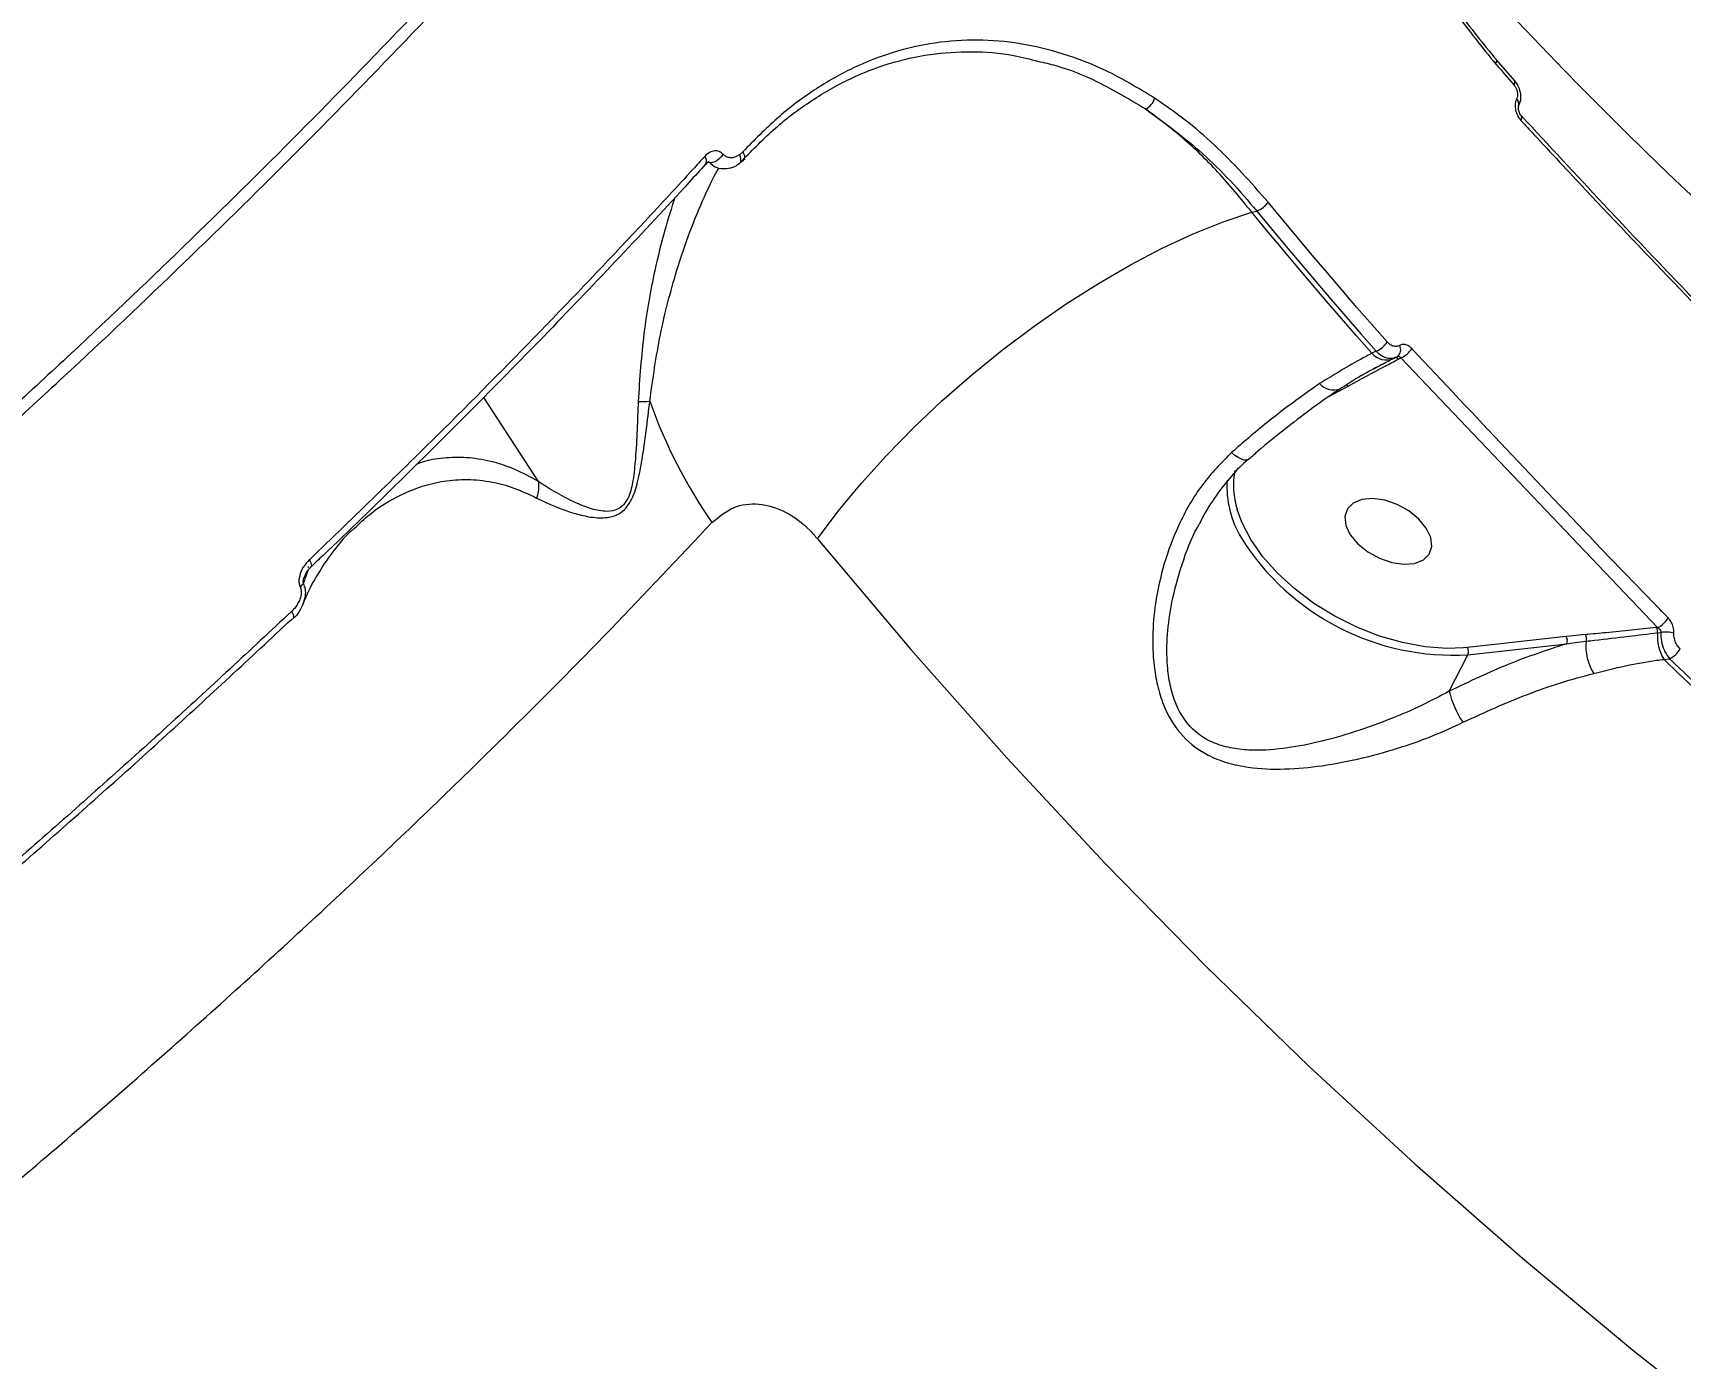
# Model space of a CAD drawing. Header units: millimetres. Extents: x -6901 to 7060, y -7557 to 6158.
# Drawn here: x 2283.4 to 2441.8, y -2839.9 to -2712.5 of the extents above; entities that cross this region are included whole.
import ezdxf

# ---------------------------------------------------------------- set-up
doc = ezdxf.new("R2010")
doc.units = ezdxf.units.MM
for name, color, linetype in [('DIKOM_ОБЪЕКТ', 7, 'Continuous'), ('DIKOM_РАЗМЕР_ЗОНА', 7, 'Continuous'), ('DIKOM_РАЗМЕР_ОБЪЕКТА', 7, 'Continuous')]:
    doc.layers.add(name, color=color, linetype=linetype)
doc.styles.add('style1', font='arial.ttf', dxfattribs={"width": 0.8})
doc.dimstyles.new('1-50', dxfattribs={"dimtxt": 300, "dimasz": 200, "dimexe": 100, "dimexo": 0, "dimgap": 100, "dimtad": 1, "dimtxsty": 'style1', "dimcen": 200, "dimclrd": 7, "dimclre": 7, "dimclrt": 7, "dimadec": 1, "dimazin": 2, "dimtfac": 1, "dimtmove": 0, "dimatfit": 2, "dimfxl": 0, "dimlwd": 25, "dimlwe": 18, "dimarcsym": 0})

# ---------------------------------------------------------------- blocks, each defined once
blk = doc.blocks.new('*D1')
at = {"layer": 'Defpoints', "color": 0, "transparency": 16777216}
for p in [(-4076.66, -462.32), (4983.51, -3127.59), (4983.51, -6854.07)]:
    blk.add_point(p, dxfattribs=at)
at = {"layer": 'DIKOM_РАЗМЕР_ОБЪЕКТА', "color": 7, "lineweight": 18, "transparency": 16777216}
for p, q in [((-4076.66, -462.32), (-4076.66, -6954.07)), ((4983.51, -3127.59), (4983.51, -6954.07))]:
    blk.add_line(p, q, dxfattribs=at)
at = {"layer": 'DIKOM_РАЗМЕР_ОБЪЕКТА', "color": 7, "lineweight": 25, "transparency": 16777216}
blk.add_line((-3876.66, -6854.07), (4783.51, -6854.07), dxfattribs=at)
at = {"layer": 'DIKOM_РАЗМЕР_ОБЪЕКТА', "color": 7, "transparency": 16777216}
for points in [[(-3876.66, -6820.74), (-3876.66, -6887.4), (-4076.66, -6854.07)], [(4783.51, -6820.74), (4783.51, -6887.4), (4983.51, -6854.07)]]:
    blk.add_solid(points, dxfattribs=at)
at = {"layer": 'DIKOM_РАЗМЕР_ОБЪЕКТА', "color": 7, "transparency": 16777216, "insert": (453.43, -6600.9), "char_height": 300, "attachment_point": 5, "style": 'style1'}
blk.add_mtext('9050', dxfattribs=at)
blk = doc.blocks.new('*D2')
at = {"layer": 'Defpoints', "color": 0, "transparency": 16777216}
for p in [(-1102.73, 4151.17), (-5819.23, -4492.42), (4721.24, -4492.42)]:
    blk.add_point(p, dxfattribs=at)
at = {"layer": 'DIKOM_РАЗМЕР_ОБЪЕКТА', "color": 7, "lineweight": 18, "transparency": 16777216}
for p, q in [((-1102.73, 4151.17), (-5919.23, 4151.17)), ((4721.24, -4492.42), (-5919.23, -4492.42))]:
    blk.add_line(p, q, dxfattribs=at)
at = {"layer": 'DIKOM_РАЗМЕР_ОБЪЕКТА', "color": 7, "lineweight": 25, "transparency": 16777216}
blk.add_line((-5819.23, 3951.17), (-5819.23, -4292.42), dxfattribs=at)
at = {"layer": 'DIKOM_РАЗМЕР_ОБЪЕКТА', "color": 7, "transparency": 16777216}
for points in [[(-5852.56, 3951.17), (-5785.89, 3951.17), (-5819.23, 4151.17)], [(-5852.56, -4292.42), (-5785.89, -4292.42), (-5819.23, -4492.42)]]:
    blk.add_solid(points, dxfattribs=at)
at = {"layer": 'DIKOM_РАЗМЕР_ОБЪЕКТА', "color": 7, "transparency": 16777216, "insert": (-6072.4, -170.63), "char_height": 300, "attachment_point": 5, "rotation": 90, "style": 'style1'}
blk.add_mtext('8650', dxfattribs=at)
blk = doc.blocks.new('*D3')
at = {"layer": 'Defpoints', "color": 0, "transparency": 16777216}
for p in [(-1553.27, 6158.28), (-6450.85, -6312.94), (5659.92, -6312.94)]:
    blk.add_point(p, dxfattribs=at)
at = {"layer": 'DIKOM_РАЗМЕР_ЗОНА', "color": 7, "lineweight": 18, "transparency": 16777216}
for p, q in [((-1553.27, 6158.28), (-6550.85, 6158.28)), ((5659.92, -6312.94), (-6550.85, -6312.94))]:
    blk.add_line(p, q, dxfattribs=at)
at = {"layer": 'DIKOM_РАЗМЕР_ЗОНА', "color": 7, "lineweight": 25, "transparency": 16777216}
blk.add_line((-6450.85, 5958.28), (-6450.85, -6112.94), dxfattribs=at)
at = {"layer": 'DIKOM_РАЗМЕР_ЗОНА', "color": 7, "transparency": 16777216}
for points in [[(-6484.18, 5958.28), (-6417.52, 5958.28), (-6450.85, 6158.28)], [(-6484.18, -6112.94), (-6417.52, -6112.94), (-6450.85, -6312.94)]]:
    blk.add_solid(points, dxfattribs=at)
at = {"layer": 'DIKOM_РАЗМЕР_ЗОНА', "color": 7, "transparency": 16777216, "insert": (-6704.02, -77.33), "char_height": 300, "attachment_point": 5, "rotation": 90, "style": 'style1'}
blk.add_mtext('12500', dxfattribs=at)
blk = doc.blocks.new('*D4')
at = {"layer": 'Defpoints', "color": 0, "transparency": 16777216}
for p in [(-5588.2, -1083.32), (7059.54, -2218.88), (7059.54, -7457.08)]:
    blk.add_point(p, dxfattribs=at)
at = {"layer": 'DIKOM_РАЗМЕР_ЗОНА', "color": 7, "lineweight": 18, "transparency": 16777216}
for p, q in [((-5588.2, -1083.32), (-5588.2, -7557.08)), ((7059.54, -2218.88), (7059.54, -7557.08))]:
    blk.add_line(p, q, dxfattribs=at)
at = {"layer": 'DIKOM_РАЗМЕР_ЗОНА', "color": 7, "lineweight": 25, "transparency": 16777216}
blk.add_line((-5388.2, -7457.08), (6859.54, -7457.08), dxfattribs=at)
at = {"layer": 'DIKOM_РАЗМЕР_ЗОНА', "color": 7, "transparency": 16777216}
for points in [[(-5388.2, -7423.74), (-5388.2, -7490.41), (-5588.2, -7457.08)], [(6859.54, -7423.74), (6859.54, -7490.41), (7059.54, -7457.08)]]:
    blk.add_solid(points, dxfattribs=at)
at = {"layer": 'DIKOM_РАЗМЕР_ЗОНА', "color": 7, "transparency": 16777216, "insert": (735.67, -7203.9), "char_height": 300, "attachment_point": 5, "style": 'style1'}
blk.add_mtext('12650', dxfattribs=at)

msp = doc.modelspace()

# ---------------------------------------------------------------- linework, layer by layer
at = {"layer": 'DIKOM_ОБЪЕКТ', "color": 7, "linetype": 'Continuous', "lineweight": 15}
for p, q in [((2424.138, -2715.069), (2425.893, -2717.086)), ((2426.099, -2718.823), (2426.089, -2718.842)), ((2426.546, -2720.483), (2426.539, -2720.475)), ((2351.673, -2723.934), (2351.361, -2724.212)), ((2351.762, -2724.689), (2351.722, -2724.727)), ((2400.633, -2729.729), (2401.118, -2729.615)), ((2412.582, -2743.092), (2412.178, -2743.299)), ((2414.595, -2743.637), (2414.281, -2743.798)), ((2413.383, -2744.266), (2412.396, -2744.791)), ((2414.743, -2743.861), (2414.964, -2743.747)), ((2414.964, -2743.747), (2439.647, -2769.677)), ((2408.532, -2747.208), (2409.899, -2746.465)), ((2332.021, -2755.624), (2326.77, -2747.542)), ((2408.093, -2747.433), (2408.532, -2747.208)), ((2430.861, -2770.531), (2421.367, -2771.597)), ((2432.711, -2770.355), (2430.861, -2770.531)), ((2439.647, -2769.677), (2439.545, -2769.688)), ((2439.658, -2770.188), (2439.98, -2770.152)), ((2421.367, -2771.597), (2420.98, -2771.636)), ((2421.422, -2772.302), (2430.916, -2771.235)), ((2419.616, -2775.812), (2421.422, -2772.302)), ((2440.273, -2772.743), (2440.816, -2772.677))]:
    msp.add_line(p, q, dxfattribs=at)
at = {"layer": 'DIKOM_ОБЪЕКТ', "color": 7, "linetype": 'Continuous', "lineweight": 15, "flags": 128}
for points in [[(2425.852, -2717.497), (2425.902, -2717.386), (2425.93, -2717.286), (2425.936, -2717.199), (2425.919, -2717.127), (2425.893, -2717.086)], [(2426.514, -2720.91), (2426.566, -2720.781), (2426.59, -2720.665), (2426.585, -2720.567), (2426.552, -2720.491), (2426.546, -2720.483)], [(2349.786, -2724.158), (2349.628, -2724.371), (2349.43, -2724.572), (2349.209, -2724.747), (2348.982, -2724.88), (2348.768, -2724.962), (2348.583, -2724.984), (2348.443, -2724.947), (2348.359, -2724.852)], [(2351.361, -2724.212), (2351.429, -2724.397), (2351.466, -2724.576), (2351.471, -2724.744), (2351.443, -2724.892), (2351.383, -2725.014), (2351.295, -2725.106), (2351.29, -2725.109)], [(2351.673, -2723.934), (2351.756, -2724.08), (2351.814, -2724.224), (2351.844, -2724.361), (2351.847, -2724.486), (2351.821, -2724.595), (2351.767, -2724.683), (2351.762, -2724.689)], [(2413.645, -2742.209), (2412.192, -2740.552), (2410.746, -2738.888), (2409.306, -2737.217), (2407.873, -2735.54), (2406.446, -2733.856), (2405.026, -2732.165), (2403.613, -2730.467), (2402.207, -2728.763)], [(2358.859, -2761.141), (2360.863, -2758.477), (2363.083, -2755.796), (2365.499, -2753.121), (2368.089, -2750.478), (2370.83, -2747.889), (2373.696, -2745.38), (2376.661, -2742.973), (2379.698, -2740.689), (2382.78, -2738.55), (2385.878, -2736.575), (2388.964, -2734.782), (2392.01, -2733.187), (2394.988, -2731.805), (2397.871, -2730.649), (2400.633, -2729.729)], [(2412.178, -2743.299), (2410.711, -2741.627), (2409.251, -2739.948), (2407.798, -2738.262), (2406.351, -2736.569), (2404.912, -2734.869), (2403.479, -2733.163), (2402.053, -2731.449), (2400.633, -2729.729)], [(2401.118, -2729.615), (2402.527, -2731.323), (2403.943, -2733.024), (2405.366, -2734.719), (2406.796, -2736.407), (2408.233, -2738.088), (2409.676, -2739.763), (2411.125, -2741.431), (2412.582, -2743.092)], [(2400.301, -2753.506), (2400.291, -2753.514), (2400.122, -2753.577), (2399.9, -2753.568), (2399.634, -2753.487), (2399.334, -2753.338), (2399.009, -2753.126), (2398.672, -2752.858)], [(2416.693, -2759.247), (2415.733, -2758.469), (2414.613, -2757.85), (2413.424, -2757.441), (2412.261, -2757.274), (2411.219, -2757.364), (2410.383, -2757.702), (2409.82, -2758.262), (2409.575, -2758.998), (2409.67, -2759.851), (2410.095, -2760.751), (2410.817, -2761.625), (2411.777, -2762.403), (2412.898, -2763.022), (2414.087, -2763.432), (2415.25, -2763.598), (2416.292, -2763.509), (2417.128, -2763.171), (2417.691, -2762.611), (2417.935, -2761.875), (2417.841, -2761.022), (2417.415, -2760.122), (2416.693, -2759.247)], [(2420.98, -2771.636), (2419.394, -2771.688), (2417.299, -2771.531), (2415.125, -2771.132), (2412.922, -2770.499), (2410.737, -2769.645), (2408.618, -2768.589), (2406.611, -2767.355), (2404.761, -2765.97), (2403.108, -2764.463), (2401.688, -2762.868), (2400.532, -2761.22), (2399.666, -2759.555), (2399.225, -2758.339)], [(2358.859, -2761.141), (2367.842, -2771.803), (2377.068, -2782.216), (2386.534, -2792.375), (2396.232, -2802.273), (2406.158, -2811.906), (2416.307, -2821.267), (2426.673, -2830.352), (2437.251, -2839.157), (2448.033, -2847.675), (2459.015, -2855.902), (2470.191, -2863.834), (2481.554, -2871.467), (2493.098, -2878.796), (2504.817, -2885.817)], [(2309.957, -2763.942), (2309.916, -2763.862), (2309.901, -2763.818)], [(2309.992, -2763.166), (2310.081, -2763.318), (2310.145, -2763.464), (2310.181, -2763.598), (2310.189, -2763.714), (2310.167, -2763.808), (2310.118, -2763.876)], [(2308.271, -2768.14), (2308.356, -2768.285), (2308.419, -2768.423), (2308.458, -2768.551), (2308.471, -2768.663), (2308.458, -2768.757), (2308.419, -2768.828), (2308.41, -2768.838)], [(2308.41, -2768.838), (2308.357, -2768.874), (2308.272, -2768.895)]]:
    msp.add_lwpolyline(points, dxfattribs=at)
at = {"layer": 'DIKOM_ОБЪЕКТ', "color": 7, "linetype": 'Continuous', "lineweight": 15}
for centre, radius, start, end in [((2759.98, -2394.881), 459.989, 221.06519, 238.19159), ((2792.045, -2396.934), 486.681, 220.88362, 221.19873), ((2389.835, -2718.41), 1.491, 291.9711, 346.62331), ((2425.674, -2719.324), 0.636, 340.57816, 49.25801), ((2425.681, -2719.307), 0.639, 341.56028, 49.17694), ((2347.56, -2724.798), 0.627, 328.54271, 43.74603), ((2400.37, -2727.537), 2.208, 289.78557, 326.28298), ((2413.583, -2742.059), 1.874, 221.42447, 291.88683), ((2411.801, -2741.068), 2.169, 291.09236, 328.24351), ((2414.134, -2742.962), 0.824, 307.50212, 30.79185), ((2414.198, -2741.81), 2.083, 291.56924, 330.37575), ((2414.472, -2744.115), 0.371, 43.1996, 112.22705), ((2408.483, -2745.065), 1.769, 220.62634, 291.34728), ((2409.576, -2746.831), 0.488, 48.65213, 75.35256), ((2341.956, -2741.112), 6.83, 267.10947, 276.53158), ((2389.391, -2731.409), 49.485, 199.46281, 214.70739), ((2406.482, -2756.033), 7.615, 168.88687, 197.62805), ((2407.962, -2756.052), 9.73, 176.70031, 211.223), ((2420.011, -2748.276), 24.067, 212.18429, 273.3612), ((2308.521, -2764.831), 1.089, 302.20161, 326.72854), ((2438.77, -2767.676), 2.184, 293.67698, 330.59097), ((2430.231, -2770.934), 0.748, 336.29867, 32.64077), ((2432.029, -2770.753), 0.789, 341.96688, 30.22653), ((2438.891, -2770.098), 0.772, 353.27828, 32.03373), ((2443.48, -2770.618), 3.846, 173.57671, 213.52369), ((2440.452, -2772.831), 2.721, 73.41642, 99.99431), ((2420.736, -2772.001), 0.749, 336.31147, 32.62164), ((2437.576, -2771.49), 4.822, 174.12842, 212.74603), ((2439.96, -2770.771), 2.089, 294.19118, 332.71856), ((2787.245, -2414.207), 498.936, 225.93911, 233.05384), ((2787.502, -2414.237), 498.668, 225.95502, 233.03787), ((2428.956, -2773.465), 9.63, 194.10161, 213.61138)]:
    msp.add_arc(centre, radius, start, end, dxfattribs=at)
for points, knots in [([(2361.088, -2483.076), (2361.593, -2484.157), (2363.143, -2487.476), (2364.666, -2493.721), (2365.754, -2501.72), (2365.819, -2510.407), (2364.89, -2519.741), (2362.923, -2529.717), (2359.903, -2540.342), (2355.787, -2551.606), (2350.53, -2563.543), (2344.174, -2575.988), (2336.884, -2588.638), (2328.78, -2601.363), (2319.967, -2614.092), (2310.209, -2627.177), (2299.501, -2640.582), (2287.86, -2654.264), (2275.614, -2667.838), (2262.84, -2681.254), (2249.618, -2694.467), (2235.662, -2707.77), (2220.978, -2721.118), (2205.639, -2734.483), (2194.986, -2743.255), (2189.661, -2747.64)], [0, 0, 0, 0, 0.0209176, 0.0641762, 0.1074675, 0.1507257, 0.1952322, 0.2397749, 0.2842812, 0.3303974, 0.3765138, 0.4232924, 0.4700712, 0.5140067, 0.5579766, 0.6019127, 0.6471286, 0.6923815, 0.7375984, 0.7807392, 0.8239114, 0.8670525, 0.9113572, 0.9556953, 1, 1, 1, 1]), ([(2410.764, -2645.574), (2410.182, -2647.08), (2409.018, -2650.092), (2407.818, -2655.354), (2407.063, -2661.049), (2406.819, -2667.134), (2407.105, -2673.485), (2407.938, -2679.985), (2409.324, -2686.516), (2411.265, -2692.964), (2413.738, -2699.2), (2416.723, -2705.104), (2420.151, -2710.63), (2422.779, -2713.861), (2424.094, -2715.478)], [0, 0, 0, 0, 0.0836182, 0.1671657, 0.2504175, 0.333852, 0.4173028, 0.5004876, 0.5837375, 0.6671382, 0.750457, 0.8333956, 0.9166272, 1, 1, 1, 1]), ([(2410.927, -2646.16), (2410.441, -2647.39), (2409.542, -2649.671), (2408.603, -2653.241), (2407.989, -2656.361), (2407.611, -2659.016), (2407.37, -2661.382), (2407.111, -2665.269), (2407.125, -2671.044), (2407.843, -2677.953), (2408.997, -2684.049), (2410.312, -2689.12), (2411.636, -2693.128), (2412.839, -2696.267), (2413.979, -2698.964), (2415.545, -2702.266), (2417.703, -2706.204), (2420.557, -2710.681), (2422.891, -2713.542), (2424.15, -2715.086)], [0, 0, 0, 0, 0.0700766, 0.129896, 0.1788913, 0.2174521, 0.2495333, 0.2821574, 0.3829422, 0.4841394, 0.5522152, 0.6193333, 0.6817638, 0.7110203, 0.7462541, 0.7926614, 0.8501677, 0.9192044, 1, 1, 1, 1]), ([(2320.326, -2710.444), (2316.816, -2714.086), (2309.795, -2721.371), (2298.671, -2732.341), (2287.159, -2743.331), (2279.123, -2750.648), (2275.105, -2754.307)], [0, 0, 0, 0, 0.2491207, 0.4982417, 0.749121, 1, 1, 1, 1]), ([(2275.939, -2755.105), (2279.934, -2751.466), (2287.926, -2744.189), (2299.431, -2733.208), (2310.601, -2722.195), (2317.682, -2714.848), (2321.222, -2711.174)], [0, 0, 0, 0, 0.249121, 0.4982426, 0.7491217, 1, 1, 1, 1]), ([(2391.285, -2718.755), (2389.722, -2717.812), (2386.84, -2716.074), (2382.494, -2714.419), (2378.366, -2713.428), (2374.236, -2713.069), (2370.148, -2713.356), (2366.141, -2714.263), (2362.242, -2715.778), (2358.503, -2717.919), (2354.936, -2720.59), (2352.759, -2722.821), (2351.673, -2723.934)], [0, 0, 0, 0, 0.1166802, 0.2150852, 0.3137969, 0.4122011, 0.5100603, 0.6082273, 0.7060837, 0.8039543, 0.9021319, 1, 1, 1, 1]), ([(2351.586, -2724.79), (2352.649, -2723.701), (2354.779, -2721.519), (2358.271, -2718.909), (2361.932, -2716.819), (2365.75, -2715.343), (2369.676, -2714.456), (2373.68, -2714.205), (2377.171, -2714.448), (2379.308, -2715.012), (2380.101, -2715.221)], [0, 0, 0, 0, 0.1314318, 0.2632846, 0.3947198, 0.5262257, 0.6581474, 0.7896567, 0.9220319, 1, 1, 1, 1]), ([(2424.094, -2715.478), (2424.126, -2715.406), (2424.188, -2715.262), (2424.192, -2715.13), (2424.149, -2715.096), (2424.142, -2715.09)], [0, 0, 0, 0, 0.4509255, 0.9016399, 1, 1, 1, 1]), ([(2380.101, -2715.221), (2380.659, -2715.344), (2382.564, -2715.767), (2386.034, -2717.182), (2388.86, -2718.875), (2390.393, -2719.793)], [0, 0, 0, 0, 0.1592408, 0.5437553, 1, 1, 1, 1]), ([(2425.852, -2717.497), (2425.853, -2717.498), (2425.92, -2717.575), (2426.04, -2717.754), (2426.143, -2718.024), (2426.194, -2718.306), (2426.192, -2718.579), (2426.129, -2718.745), (2426.099, -2718.823)], [0, 0, 0, 0, 0.0043447, 0.2198094, 0.4355858, 0.5682218, 0.7937826, 1, 1, 1, 1]), ([(2425.886, -2717.093), (2426.021, -2717.269), (2426.31, -2717.648), (2426.499, -2718.393), (2426.494, -2719.056), (2426.318, -2719.389), (2426.261, -2719.497)], [0, 0, 0, 0, 0.2543064, 0.548014, 0.8541352, 1, 1, 1, 1]), ([(2400.633, -2729.729), (2399.56, -2728.412), (2397.449, -2725.823), (2394.005, -2722.489), (2391.602, -2720.695), (2390.393, -2719.793)], [0, 0, 0, 0, 0.3395454, 0.6677642, 1, 1, 1, 1]), ([(2390.393, -2719.793), (2392.253, -2721.147), (2395.071, -2723.199), (2398.594, -2726.674), (2400.276, -2728.635), (2401.118, -2729.615)], [0, 0, 0, 0, 0.4928108, 0.746402, 1, 1, 1, 1]), ([(2402.207, -2728.763), (2400.518, -2726.858), (2397.959, -2723.973), (2394.226, -2720.803), (2392.266, -2719.438), (2391.285, -2718.755)], [0, 0, 0, 0, 0.492764, 0.7463778, 1, 1, 1, 1]), ([(2426.089, -2718.842), (2426.057, -2718.921), (2425.974, -2719.123), (2425.938, -2719.535), (2426.017, -2720.036), (2426.21, -2720.528), (2426.413, -2720.783), (2426.514, -2720.91)], [0, 0, 0, 0, 0.1342699, 0.3470026, 0.5632434, 0.7817366, 1, 1, 1, 1]), ([(2426.275, -2719.536), (2426.273, -2719.54), (2426.268, -2719.548), (2426.249, -2719.631), (2426.245, -2719.766), (2426.268, -2719.943), (2426.329, -2720.141), (2426.42, -2720.324), (2426.502, -2720.438), (2426.536, -2720.471), (2426.539, -2720.474)], [0, 0, 0, 0, 0.1173946, 0.2426463, 0.3686278, 0.5154703, 0.6625358, 0.8212239, 0.9837026, 1, 1, 1, 1]), ([(2426.286, -2719.511), (2426.284, -2719.516), (2426.281, -2719.522), (2426.278, -2719.528), (2426.277, -2719.53)], [0, 0, 0, 0, 0.7007954, 1, 1, 1, 1]), ([(2426.514, -2720.91), (2426.927, -2721.355), (2428.99, -2723.581), (2437.013, -2732.177), (2444.82, -2740.262), (2450.925, -2746.583)], [0, 0, 0, 0, 0.0517116, 0.2585542, 1, 1, 1, 1]), ([(2426.567, -2720.467), (2429.192, -2723.3), (2435.581, -2730.194), (2443.734, -2738.75), (2449.323, -2744.449), (2450.984, -2746.143)], [0, 0, 0, 0, 0.3289579, 0.8005028, 1, 1, 1, 1]), ([(2348.012, -2724.365), (2347.635, -2724.779), (2345.747, -2726.849), (2340.763, -2732.243), (2332.85, -2740.562), (2322.152, -2751.432), (2314.344, -2758.967), (2309.992, -2763.166)], [0, 0, 0, 0, 0.0321575, 0.1607923, 0.4182831, 0.6757752, 1, 1, 1, 1]), ([(2349.786, -2724.158), (2349.755, -2724.127), (2349.638, -2724.007), (2349.371, -2723.857), (2348.952, -2723.808), (2348.46, -2723.954), (2348.167, -2724.223), (2348.012, -2724.365)], [0, 0, 0, 0, 0.0579316, 0.2244844, 0.4300336, 0.7004894, 1, 1, 1, 1]), ([(2351.361, -2724.212), (2351.188, -2724.312), (2350.873, -2724.494), (2350.393, -2724.512), (2350.028, -2724.386), (2349.855, -2724.224), (2349.786, -2724.158)], [0, 0, 0, 0, 0.3467019, 0.6312189, 0.8512935, 1, 1, 1, 1]), ([(2351.864, -2724.572), (2351.77, -2724.683), (2351.598, -2724.887), (2351.375, -2725.02), (2351.273, -2725.081)], [0, 0, 0, 0, 0.5451247, 1, 1, 1, 1]), ([(2348.083, -2725.116), (2347.566, -2725.689), (2344.895, -2728.653), (2339.871, -2734.023), (2333.014, -2741.212), (2325.969, -2748.392), (2318.732, -2755.566), (2313.441, -2760.726), (2310.508, -2763.493), (2310.109, -2763.87)], [0, 0, 0, 0, 0.0446171, 0.2307105, 0.4163505, 0.6013249, 0.785874, 0.9708453, 1, 1, 1, 1]), ([(2342.733, -2747.898), (2343.034, -2745.745), (2343.491, -2742.482), (2344.461, -2738.366), (2345.4, -2735.005), (2346.592, -2731.507), (2347.884, -2728.404), (2348.848, -2726.383), (2349.269, -2725.655), (2349.37, -2725.478)], [0, 0, 0, 0, 0.2363583, 0.3583403, 0.4802899, 0.6474521, 0.8189372, 0.9562248, 1, 1, 1, 1]), ([(2348.431, -2724.966), (2348.422, -2724.949), (2348.401, -2724.911), (2348.388, -2724.901), (2348.398, -2724.91), (2348.443, -2724.908), (2348.282, -2724.933), (2348.157, -2725.075), (2348.108, -2725.129)], [0, 0, 0, 0, 0.0503252, 0.1146602, 0.198452, 0.4960428, 0.8058643, 1, 1, 1, 1]), ([(2351.282, -2725.095), (2351.208, -2725.152), (2350.921, -2725.371), (2350.335, -2725.573), (2349.572, -2725.592), (2348.897, -2725.375), (2348.579, -2725.059), (2348.443, -2724.924)], [0, 0, 0, 0, 0.0910745, 0.3535979, 0.5943373, 0.8257244, 1, 1, 1, 1]), ([(2345.143, -2728.327), (2344.816, -2729.344), (2344.129, -2731.48), (2343.058, -2735.851), (2342.057, -2741.354), (2341.761, -2745.72), (2341.612, -2747.933)], [0, 0, 0, 0, 0.1916045, 0.4022768, 0.6969043, 1, 1, 1, 1]), ([(2412.178, -2743.299), (2411.992, -2743.397), (2410.413, -2744.229), (2408.674, -2745.285), (2407.14, -2746.217)], [0, 0, 0, 0, 0.1178594, 1, 1, 1, 1]), ([(2412.582, -2743.092), (2412.658, -2743.166), (2412.918, -2743.421), (2413.422, -2743.712), (2414.071, -2743.837), (2414.447, -2743.69), (2414.635, -2743.616)], [0, 0, 0, 0, 0.1209588, 0.4144627, 0.706958, 1, 1, 1, 1]), ([(2414.841, -2742.54), (2414.73, -2742.584), (2414.507, -2742.672), (2414.128, -2742.592), (2413.837, -2742.412), (2413.689, -2742.255), (2413.645, -2742.209)], [0, 0, 0, 0, 0.2927265, 0.5851171, 0.8788375, 1, 1, 1, 1]), ([(2414.635, -2743.616), (2414.67, -2743.603), (2414.74, -2743.576), (2414.847, -2743.614), (2414.921, -2743.681), (2414.955, -2743.734), (2414.964, -2743.747)], [0, 0, 0, 0, 0.2929706, 0.5924107, 0.9005706, 1, 1, 1, 1]), ([(2416.009, -2742.84), (2415.975, -2742.805), (2415.834, -2742.663), (2415.554, -2742.489), (2415.176, -2742.409), (2414.953, -2742.497), (2414.841, -2742.54)], [0, 0, 0, 0, 0.0963785, 0.3985646, 0.6990893, 1, 1, 1, 1]), ([(2440.673, -2768.749), (2440.245, -2768.309), (2438.106, -2766.108), (2429.785, -2757.505), (2422.063, -2749.285), (2416.009, -2742.84)], [0, 0, 0, 0, 0.0512277, 0.2561295, 1, 1, 1, 1]), ([(2413.959, -2743.967), (2413.572, -2744.168), (2412.512, -2744.716), (2410.849, -2745.593), (2409.639, -2746.396), (2409.138, -2746.728)], [0, 0, 0, 0, 0.2519665, 0.6896941, 1, 1, 1, 1]), ([(2409.899, -2746.465), (2411.072, -2745.814), (2412.668, -2744.93), (2414.309, -2744.084), (2414.743, -2743.861)], [0, 0, 0, 0, 0.7353069, 1, 1, 1, 1]), ([(2407.14, -2746.217), (2405.821, -2747.154), (2403.383, -2748.885), (2400.509, -2751.252), (2399.006, -2752.567), (2398.672, -2752.858)], [0, 0, 0, 0, 0.4786877, 0.8843696, 1, 1, 1, 1]), ([(2409.123, -2746.732), (2408.957, -2746.839), (2408.022, -2747.442), (2406.229, -2748.737), (2403.758, -2750.627), (2401.773, -2752.236), (2400.618, -2753.253), (2400.315, -2753.52)], [0, 0, 0, 0, 0.0596941, 0.3372903, 0.6174798, 0.8995187, 1, 1, 1, 1]), ([(2331.847, -2757.22), (2333.04, -2757.78), (2334.652, -2758.536), (2337.07, -2759.089), (2338.484, -2759.182), (2339.666, -2758.862), (2340.479, -2758.208), (2341.133, -2757.157), (2341.637, -2755.552), (2342.207, -2752.376), (2342.512, -2749.777), (2342.733, -2747.898)], [0, 0, 0, 0, 0.2657877, 0.3593766, 0.4543074, 0.5177544, 0.5632819, 0.6085755, 0.6803146, 0.7688744, 1, 1, 1, 1]), ([(2341.612, -2747.933), (2341.551, -2749.769), (2341.467, -2752.289), (2341.175, -2755.375), (2340.83, -2756.906), (2340.282, -2757.887), (2339.542, -2758.433), (2338.436, -2758.57), (2337.099, -2758.302), (2334.782, -2757.358), (2333.137, -2756.393), (2332.028, -2755.637), (2332.026, -2755.636)], [0, 0, 0, 0, 0.2369797, 0.3252749, 0.3938171, 0.4351344, 0.476454, 0.5364542, 0.6308574, 0.7257792, 0.9996832, 1, 1, 1, 1]), ([(2398.672, -2752.858), (2397.696, -2753.848), (2395.742, -2755.83), (2394.281, -2758.407), (2393.08, -2760.958), (2392.126, -2763.506), (2391.33, -2767.116), (2391.028, -2770.567), (2391.175, -2773.38), (2391.639, -2775.722), (2392.416, -2777.958), (2393.897, -2780.281), (2396.094, -2781.897), (2398.288, -2782.739), (2400.743, -2783.243), (2403.786, -2783.367), (2407.464, -2783.016), (2411.268, -2782.287), (2414.855, -2781.266), (2418.11, -2780.104), (2419.995, -2779.232), (2420.936, -2778.796)], [0, 0, 0, 0, 0.072691, 0.1455243, 0.1511322, 0.2173291, 0.2835414, 0.3377165, 0.3918161, 0.4254878, 0.4591092, 0.5134516, 0.567936, 0.6044951, 0.6411214, 0.7029634, 0.7649117, 0.8309031, 0.8968711, 0.9484525, 1, 1, 1, 1]), ([(2332.021, -2755.624), (2331.283, -2755.223), (2329.801, -2754.416), (2327.584, -2753.688), (2325.356, -2753.293), (2323.146, -2753.315), (2321.463, -2753.555), (2320.557, -2753.89), (2320.306, -2753.983)], [0, 0, 0, 0, 0.1649347, 0.3315659, 0.5272438, 0.7229916, 0.9233195, 1, 1, 1, 1]), ([(2400.308, -2753.5), (2400.295, -2753.51), (2399.689, -2753.971), (2398.624, -2755.128), (2397.144, -2756.997), (2396.126, -2758.58), (2395.669, -2759.562), (2395.572, -2759.77)], [0, 0, 0, 0, 0.006252, 0.2951699, 0.5977187, 0.9145609, 1, 1, 1, 1]), ([(2314.165, -2760.296), (2314.632, -2759.843), (2316.075, -2758.444), (2318.323, -2757.065), (2320.823, -2756.046), (2322.928, -2755.545), (2325.171, -2755.374), (2327.425, -2755.606), (2329.646, -2756.176), (2331.111, -2756.871), (2331.847, -2757.22)], [0, 0, 0, 0, 0.103308, 0.3191503, 0.4382938, 0.5574221, 0.6788728, 0.8002747, 0.8996882, 1, 1, 1, 1]), ([(2331.847, -2757.22), (2331.864, -2757.179), (2331.968, -2756.922), (2332.107, -2756.374), (2332.055, -2755.896), (2332.026, -2755.636)], [0, 0, 0, 0, 0.079391, 0.497191, 1, 1, 1, 1]), ([(2332.026, -2755.636), (2332.026, -2755.635), (2332.025, -2755.632), (2332.023, -2755.628), (2332.022, -2755.625), (2332.021, -2755.624)], [0, 0, 0, 0, 0.2386955, 0.5658825, 1, 1, 1, 1]), ([(2348.71, -2759.586), (2349.37, -2759.034), (2350.713, -2757.913), (2353.257, -2757.636), (2355.829, -2758.421), (2357.705, -2759.813), (2358.626, -2760.873), (2358.859, -2761.141)], [0, 0, 0, 0, 0.2187045, 0.4447812, 0.6794071, 0.9191962, 1, 1, 1, 1]), ([(1836.122, -3022.975), (1839.914, -3023.291), (1847.501, -3023.922), (1859.861, -3023.946), (1873.017, -3023.288), (1887.032, -3021.852), (1901.858, -3019.644), (1917.174, -3016.706), (1932.913, -3013.068), (1949.005, -3008.772), (1965.712, -3003.748), (1983, -2997.983), (2000.823, -2991.479), (2018.794, -2984.379), (2036.847, -2976.72), (2054.919, -2968.553), (2073.297, -2959.746), (2091.932, -2950.304), (2110.763, -2940.246), (2129.387, -2929.787), (2147.747, -2918.973), (2165.79, -2907.854), (2183.8, -2896.258), (2201.713, -2884.205), (2219.463, -2871.727), (2236.676, -2859.089), (2253.305, -2846.337), (2269.319, -2833.519), (2284.964, -2820.44), (2300.167, -2807.134), (2314.871, -2793.644), (2327.767, -2781.204), (2339.05, -2769.842), (2345.488, -2763.006), (2348.71, -2759.586)], [0, 0, 0, 0, 0.0311784, 0.0623809, 0.0935594, 0.1256442, 0.1577551, 0.1898399, 0.2210202, 0.2522243, 0.2834046, 0.3154897, 0.3476009, 0.379686, 0.410889, 0.4421158, 0.4733189, 0.5054256, 0.5375585, 0.5696654, 0.6009196, 0.6321978, 0.6634522, 0.69561, 0.727794, 0.7599519, 0.7912842, 0.8226406, 0.8539729, 0.8862089, 0.9184711, 0.9507073, 0.9753305, 1, 1, 1, 1]), ([(2314.138, -2760.275), (2314.092, -2760.314), (2313.523, -2760.805), (2312.493, -2762.027), (2311.114, -2763.955), (2310.061, -2765.772), (2309.53, -2767.023), (2309.359, -2767.427)], [0, 0, 0, 0, 0.0243907, 0.3020193, 0.5892255, 0.867426, 1, 1, 1, 1]), ([(2419.616, -2775.812), (2418.734, -2776.275), (2416.955, -2777.211), (2413.917, -2778.523), (2410.558, -2779.751), (2407.038, -2780.744), (2403.618, -2781.386), (2400.821, -2781.553), (2398.545, -2781.297), (2396.563, -2780.708), (2394.574, -2779.348), (2393.324, -2777.234), (2392.737, -2775.179), (2392.437, -2772.981), (2392.466, -2770.315), (2392.921, -2767.026), (2393.896, -2763.585), (2394.796, -2761.05), (2395.513, -2759.868), (2395.572, -2759.77)], [0, 0, 0, 0, 0.0615941, 0.1242048, 0.2028616, 0.2829254, 0.3551169, 0.4287626, 0.4696297, 0.511505, 0.5710063, 0.6304239, 0.6679993, 0.7065294, 0.7694995, 0.8337455, 0.9125787, 0.9927765, 1, 1, 1, 1]), ([(2309.992, -2763.166), (2309.89, -2763.271), (2309.568, -2763.602), (2309.193, -2764.205), (2308.995, -2764.877), (2308.972, -2765.38), (2309.058, -2765.628), (2309.101, -2765.753)], [0, 0, 0, 0, 0.1605636, 0.5081359, 0.7318563, 0.865391, 1, 1, 1, 1]), ([(2309.432, -2765.429), (2309.469, -2765.322), (2309.616, -2764.907), (2309.761, -2764.495), (2309.87, -2764.19)], [0, 0, 0, 0, 0.2578409, 1, 1, 1, 1]), ([(2310.133, -2763.89), (2310.079, -2763.934), (2309.841, -2764.127), (2309.609, -2764.466), (2309.521, -2764.78), (2309.509, -2764.819)], [0, 0, 0, 0, 0.2040731, 0.8995341, 1, 1, 1, 1]), ([(2309.101, -2765.753), (2309.143, -2765.872), (2309.226, -2766.109), (2309.203, -2766.579), (2309.014, -2767.198), (2308.664, -2767.743), (2308.365, -2768.045), (2308.271, -2768.14)], [0, 0, 0, 0, 0.1388905, 0.2767795, 0.4966083, 0.8418645, 1, 1, 1, 1]), ([(2309.432, -2765.429), (2309.424, -2765.403), (2309.409, -2765.348), (2309.407, -2765.222), (2309.432, -2765.035), (2309.479, -2764.899), (2309.507, -2764.819)], [0, 0, 0, 0, 0.109691, 0.2352454, 0.5521857, 1, 1, 1, 1]), ([(2309.41, -2767.393), (2309.498, -2767.131), (2309.65, -2766.679), (2309.641, -2765.988), (2309.503, -2765.619), (2309.432, -2765.429)], [0, 0, 0, 0, 0.4020677, 0.6918583, 1, 1, 1, 1]), ([(2309.401, -2767.39), (2309.322, -2767.572), (2309.114, -2768.047), (2308.757, -2768.534), (2308.457, -2768.773), (2308.394, -2768.822)], [0, 0, 0, 0, 0.3286479, 0.8604074, 1, 1, 1, 1]), ([(2308.271, -2768.14), (2304.317, -2771.829), (2296.408, -2779.207), (2284.007, -2790.25), (2271.254, -2801.267), (2262.433, -2808.555), (2258.022, -2812.199)], [0, 0, 0, 0, 0.249099, 0.4981994, 0.7490999, 1, 1, 1, 1]), ([(2258.128, -2812.854), (2262.498, -2809.244), (2271.238, -2802.025), (2283.937, -2791.06), (2296.347, -2780.016), (2304.297, -2772.602), (2308.272, -2768.895)], [0, 0, 0, 0, 0.2491002, 0.4982, 0.7491005, 1, 1, 1, 1]), ([(2441.228, -2770.223), (2441.229, -2770.196), (2441.236, -2770.006), (2441.184, -2769.632), (2440.991, -2769.133), (2440.779, -2768.877), (2440.673, -2768.749)], [0, 0, 0, 0, 0.052348, 0.3650183, 0.6827701, 1, 1, 1, 1]), ([(2439.545, -2769.688), (2437.941, -2769.861), (2435.676, -2770.105), (2433.379, -2770.299), (2432.711, -2770.355)], [0, 0, 0, 0, 0.7088194, 1, 1, 1, 1]), ([(2432.779, -2770.997), (2433.054, -2770.965), (2434.427, -2770.806), (2436.724, -2770.525), (2438.726, -2770.295), (2439.658, -2770.188)], [0, 0, 0, 0, 0.1178912, 0.5894835, 1, 1, 1, 1]), ([(2439.647, -2769.677), (2439.703, -2769.716), (2439.812, -2769.795), (2439.928, -2769.953), (2439.973, -2770.078), (2439.979, -2770.143), (2439.98, -2770.152)], [0, 0, 0, 0, 0.3345565, 0.6548732, 0.9516794, 1, 1, 1, 1]), ([(2439.98, -2770.152), (2439.976, -2770.224), (2439.959, -2770.569), (2440.041, -2771.221), (2440.333, -2772.049), (2440.655, -2772.468), (2440.816, -2772.677)], [0, 0, 0, 0, 0.0813571, 0.3857853, 0.693714, 1, 1, 1, 1]), ([(2441.817, -2771.729), (2441.708, -2771.605), (2441.491, -2771.357), (2441.286, -2770.865), (2441.222, -2770.474), (2441.227, -2770.267), (2441.228, -2770.223)], [0, 0, 0, 0, 0.3077105, 0.6158495, 0.919083, 1, 1, 1, 1]), ([(2430.916, -2771.235), (2429.06, -2771.846), (2425.308, -2773.081), (2421.527, -2774.895), (2419.616, -2775.812)], [0, 0, 0, 0, 0.4947682, 1, 1, 1, 1]), ([(2430.916, -2771.235), (2431.188, -2771.196), (2431.806, -2771.11), (2432.43, -2771.037), (2432.779, -2770.997)], [0, 0, 0, 0, 0.4403267, 1, 1, 1, 1]), ([(2433.52, -2774.098), (2434.544, -2773.84), (2436.6, -2773.321), (2438.813, -2772.912), (2440.034, -2772.77), (2440.273, -2772.743)], [0, 0, 0, 0, 0.4439003, 0.8911148, 1, 1, 1, 1]), ([(2420.936, -2778.796), (2423.008, -2777.848), (2427.212, -2775.924), (2431.419, -2774.631), (2433.508, -2774.101), (2433.52, -2774.098)], [0, 0, 0, 0, 0.4913926, 0.9970642, 1, 1, 1, 1])]:
    msp.add_open_spline(points, degree=3, knots=knots, dxfattribs=at)

# ---------------------------------------------------------------- dimensions: what is measured, and where the dimension line sits
at = {"layer": 'DIKOM_РАЗМЕР_ЗОНА'}
dim = msp.add_linear_dim(base=(-6450.85, -6312.937), p1=(-1553.272, 6158.285), p2=(5659.925, -6312.937), angle=90, text='12500', dimstyle='1-50', dxfattribs=at)
dim.commit()
dim.dimension.update_dxf_attribs({"geometry": '*D3', "text_midpoint": (-6450.85, -77.326), "dimtype": 160})
dim = msp.add_linear_dim(base=(7059.538, -7457.077), p1=(-5588.199, -1083.325), p2=(7059.538, -2218.883), text='12650', dimstyle='1-50', dxfattribs=at)
dim.commit()
dim.dimension.update_dxf_attribs({"geometry": '*D4', "text_midpoint": (735.669, -7457.077), "dimtype": 160})
at = {"layer": 'DIKOM_РАЗМЕР_ОБЪЕКТА'}
dim = msp.add_linear_dim(base=(-5819.225, -4492.425), p1=(-1102.732, 4151.169), p2=(4721.24, -4492.425), angle=90, text='8650', dimstyle='1-50', dxfattribs=at)
dim.commit()
dim.dimension.update_dxf_attribs({"geometry": '*D2', "text_midpoint": (-5819.225, -170.628), "dimtype": 160})
dim = msp.add_linear_dim(base=(4983.514, -6854.07), p1=(-4076.663, -462.325), p2=(4983.514, -3127.595), text='9050', dimstyle='1-50', dxfattribs=at)
dim.commit()
dim.dimension.update_dxf_attribs({"geometry": '*D1', "text_midpoint": (453.425, -6854.07), "dimtype": 160})

doc.saveas('drawing.dxf')
